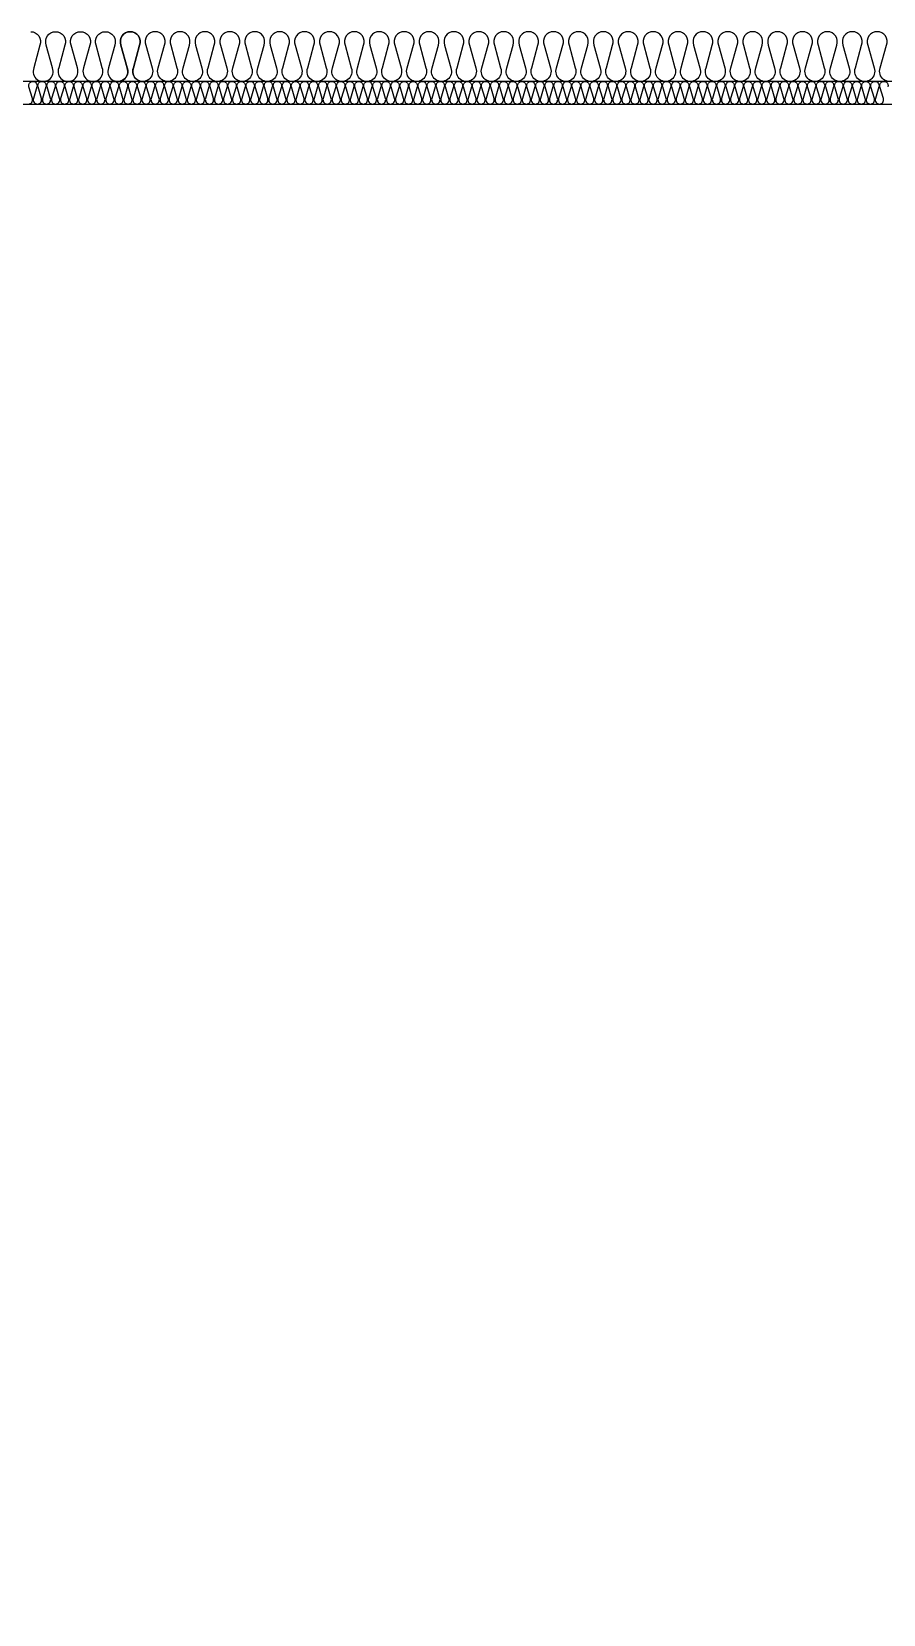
# Model space of a CAD drawing. Header units: millimetres. Extents: x 19868 to 801382, y -4805 to 85279.
# Drawn here: x 339925 to 341807, y 76932 to 80429 of the extents above; entities that cross this region are included whole.
import ezdxf

# ---------------------------------------------------------------- set-up
doc = ezdxf.new("R2010")
doc.units = ezdxf.units.MM
doc.header["$LTSCALE"] = 250
doc.layers.add('ISL', color=251, linetype='Continuous')

msp = doc.modelspace()

# ---------------------------------------------------------------- linework, layer by layer
at = {"layer": 'ISL', "elevation": 0}
for points in [[(339923.2, 80428.9, -0.524856), (339943.8, 80399.1), (339930.1, 80348.7, 1.449198), (339971.3, 80348.7), (339957.6, 80399.1, -0.524856), (339978.2, 80428.9, -0.524856), (339998.8, 80399.1), (339985.1, 80348.7, 1.449198), (340026.3, 80348.7), (340012.6, 80399.1, -0.524856), (340033.2, 80428.9, -0.524856), (340053.8, 80399.1), (340040.1, 80348.7, 1.449198), (340081.3, 80348.7), (340067.6, 80399.1, -0.524856), (340088.2, 80428.9, -0.524856), (340108.8, 80399.1), (340095.1, 80348.7, 1.449198), (340136.3, 80348.7), (340122.6, 80399.1, -0.524856), (340143.2, 80428.9, -0.524856), (340163.8, 80399.1), (340150.1, 80348.7, 0.524933), (340170.7, 80318.9, 0.524933)], [(341841.3, 80348.7, -1.449198), (341800.1, 80348.7), (341813.8, 80399.1, 0.524856), (341793.2, 80428.9, 0.524856), (341772.6, 80399.1), (341786.3, 80348.7, -1.449198), (341745.1, 80348.7), (341758.8, 80399.1, 0.524856), (341738.2, 80428.9, 0.524856), (341717.6, 80399.1), (341731.3, 80348.7, -1.449198), (341690.1, 80348.7), (341703.8, 80399.1, 0.524856), (341683.2, 80428.9, 0.524856), (341662.6, 80399.1), (341676.3, 80348.7, -1.449198), (341635.1, 80348.7), (341648.8, 80399.1, 0.524856), (341628.2, 80428.9, 0.524856), (341607.6, 80399.1), (341621.3, 80348.7, -1.449198), (341580.1, 80348.7), (341593.8, 80399.1, 0.524856), (341573.2, 80428.9, 0.524856), (341552.6, 80399.1), (341566.3, 80348.7, -1.449198), (341525.1, 80348.7), (341538.8, 80399.1, 0.524856), (341518.2, 80428.9, 0.524856), (341497.6, 80399.1), (341511.3, 80348.7, -1.449198), (341470.1, 80348.7), (341483.8, 80399.1, 0.524856), (341463.2, 80428.9, 0.524856), (341442.6, 80399.1), (341456.3, 80348.7, -1.449198), (341415.1, 80348.7), (341428.8, 80399.1, 0.524856), (341408.2, 80428.9, 0.524856), (341387.6, 80399.1), (341401.3, 80348.7, -1.449198), (341360.1, 80348.7), (341373.8, 80399.1, 0.524856), (341353.2, 80428.9, 0.524856), (341332.6, 80399.1), (341346.3, 80348.7, -1.449198), (341305.1, 80348.7), (341318.8, 80399.1, 0.524856), (341298.2, 80428.9, 0.524856), (341277.6, 80399.1), (341291.3, 80348.7, -1.449198), (341250.1, 80348.7), (341263.8, 80399.1, 0.524856), (341243.2, 80428.9, 0.524856), (341222.6, 80399.1), (341236.3, 80348.7, -1.449198), (341195.1, 80348.7), (341208.8, 80399.1, 0.524856), (341188.2, 80428.9, 0.524856), (341167.6, 80399.1), (341181.3, 80348.7, -1.449198), (341140.1, 80348.7), (341153.8, 80399.1, 0.524856), (341133.2, 80428.9, 0.524856), (341112.6, 80399.1), (341126.3, 80348.7, -1.449198), (341085.1, 80348.7), (341098.8, 80399.1, 0.524856), (341078.2, 80428.9, 0.524856), (341057.6, 80399.1), (341071.3, 80348.7, -1.449198), (341030.1, 80348.7), (341043.8, 80399.1, 0.524856), (341023.2, 80428.9, 0.524856), (341002.6, 80399.1), (341016.3, 80348.7, -1.449198), (340975.1, 80348.7), (340988.8, 80399.1, 0.524856), (340968.2, 80428.9, 0.524856), (340947.6, 80399.1), (340961.3, 80348.7, -1.449198), (340920.1, 80348.7), (340933.8, 80399.1, 0.524856), (340913.2, 80428.9, 0.524856), (340892.6, 80399.1), (340906.3, 80348.7, -1.449198), (340865.1, 80348.7), (340878.8, 80399.1, 0.524856), (340858.2, 80428.9, 0.524856), (340837.6, 80399.1), (340851.3, 80348.7, -1.449198), (340810.1, 80348.7), (340823.8, 80399.1, 0.524856), (340803.2, 80428.9, 0.524856), (340782.6, 80399.1), (340796.3, 80348.7, -1.449198), (340755.1, 80348.7), (340768.8, 80399.1, 0.524856), (340748.2, 80428.9, 0.524856), (340727.6, 80399.1), (340741.3, 80348.7, -1.449198), (340700.1, 80348.7), (340713.8, 80399.1, 0.524856), (340693.2, 80428.9, 0.524856), (340672.6, 80399.1), (340686.3, 80348.7, -1.449198), (340645.1, 80348.7), (340658.8, 80399.1, 0.524856), (340638.2, 80428.9, 0.524856), (340617.6, 80399.1), (340631.3, 80348.7, -1.449198), (340590.1, 80348.7), (340603.8, 80399.1, 0.524856), (340583.2, 80428.9, 0.524856), (340562.6, 80399.1), (340576.3, 80348.7, -1.449198), (340535.1, 80348.7), (340548.8, 80399.1, 0.524856), (340528.2, 80428.9, 0.524856), (340507.6, 80399.1), (340521.3, 80348.7, -1.449198), (340480.1, 80348.7), (340493.8, 80399.1, 0.524856), (340473.2, 80428.9, 0.524856), (340452.6, 80399.1), (340466.3, 80348.7, -1.449198), (340425.1, 80348.7), (340438.8, 80399.1, 0.524856), (340418.2, 80428.9, 0.524856), (340397.6, 80399.1), (340411.3, 80348.7, -1.449198), (340370.1, 80348.7), (340383.8, 80399.1, 0.524856), (340363.2, 80428.9, 0.524856), (340342.6, 80399.1), (340356.3, 80348.7, -1.449198), (340315.1, 80348.7), (340328.8, 80399.1, 0.524856), (340308.2, 80428.9, 0.524856), (340287.6, 80399.1), (340301.3, 80348.7, -1.449198), (340260.1, 80348.7), (340273.8, 80399.1, 0.524856), (340253.2, 80428.9, 0.524856), (340232.6, 80399.1), (340246.3, 80348.7, -1.449198), (340205.1, 80348.7), (340218.8, 80399.1, 0.524856), (340198.2, 80428.9, 0.524856), (340177.6, 80399.1), (340191.3, 80348.7, -1.449198), (340150.1, 80348.7), (340163.8, 80399.1, 0.524856), (340143.2, 80428.9, 0.524856), (340122.6, 80399.1), (340136.3, 80348.7, -0.524933), (340115.7, 80318.9)], [(339918.2, 80268.9, 0.509267), (339927, 80281.1), (339919.4, 80306.8, -1.372593), (339937, 80306.8), (339929.4, 80281.1, 0.509267), (339938.2, 80268.9, 0.509267), (339947, 80281.1), (339939.4, 80306.8, -1.372593), (339957, 80306.8), (339949.4, 80281.1, 0.509267), (339958.2, 80268.9, 0.509267), (339967, 80281.1), (339959.4, 80306.8, -1.372593), (339977, 80306.8), (339969.4, 80281.1, 0.509267), (339978.2, 80268.9, 0.509267), (339987, 80281.1), (339979.4, 80306.8, -1.372593), (339997, 80306.8), (339989.4, 80281.1, 0.509267), (339998.2, 80268.9, 0.509267), (340007, 80281.1), (339999.4, 80306.8, -1.372593), (340017, 80306.8), (340009.4, 80281.1, 0.509267), (340018.2, 80268.9, 0.509267), (340027, 80281.1), (340019.4, 80306.8, -1.372593), (340037, 80306.8), (340029.4, 80281.1, 0.509267), (340038.2, 80268.9, 0.509267), (340047, 80281.1), (340039.4, 80306.8, -1.372593), (340057, 80306.8), (340049.4, 80281.1, 0.509267), (340058.2, 80268.9, 0.509267), (340067, 80281.1), (340059.4, 80306.8, -1.372593), (340077, 80306.8), (340069.4, 80281.1, 0.509267), (340078.2, 80268.9, 0.509267), (340087, 80281.1), (340079.4, 80306.8, -1.372593), (340097, 80306.8), (340089.4, 80281.1, 0.509267), (340098.2, 80268.9, 0.509267), (340107, 80281.1), (340099.4, 80306.8, -1.372593), (340117, 80306.8), (340109.4, 80281.1, 0.509267), (340118.2, 80268.9, 0.509267), (340127, 80281.1), (340119.4, 80306.8, -1.372593), (340137, 80306.8), (340129.4, 80281.1, 0.509267), (340138.2, 80268.9, 0.509267), (340147, 80281.1), (340139.4, 80306.8, -1.372593), (340157, 80306.8), (340149.4, 80281.1, 0.509267), (340158.2, 80268.9, 0.509267), (340167, 80281.1), (340159.4, 80306.8, -1.372593), (340177, 80306.8), (340169.4, 80281.1, 0.509267), (340178.2, 80268.9, 0.509267), (340187, 80281.1), (340179.4, 80306.8, -1.372593), (340197, 80306.8), (340189.4, 80281.1, 0.509267), (340198.2, 80268.9, 0.509267), (340207, 80281.1), (340199.4, 80306.8, -1.372593), (340217, 80306.8), (340209.4, 80281.1, 0.509267), (340218.2, 80268.9, 0.509267), (340227, 80281.1), (340219.4, 80306.8, -1.372593), (340237, 80306.8), (340229.4, 80281.1, 0.509267), (340238.2, 80268.9, 0.509267), (340247, 80281.1), (340239.4, 80306.8, -1.372593), (340257, 80306.8), (340249.4, 80281.1, 0.509267), (340258.2, 80268.9, 0.509267), (340267, 80281.1), (340259.4, 80306.8, -1.372593), (340277, 80306.8), (340269.4, 80281.1, 0.509267), (340278.2, 80268.9, 0.509267), (340287, 80281.1), (340279.4, 80306.8, -1.372593), (340297, 80306.8), (340289.4, 80281.1, 0.509267), (340298.2, 80268.9, 0.509267), (340307, 80281.1), (340299.4, 80306.8, -1.372593), (340317, 80306.8), (340309.4, 80281.1, 0.509267), (340318.2, 80268.9, 0.509267), (340327, 80281.1), (340319.4, 80306.8, -1.372593), (340337, 80306.8), (340329.4, 80281.1, 0.509267), (340338.2, 80268.9, 0.509267), (340347, 80281.1), (340339.4, 80306.8, -1.372593), (340357, 80306.8), (340349.4, 80281.1, 0.509267), (340358.2, 80268.9, 0.509267), (340367, 80281.1), (340359.4, 80306.8, -1.372593), (340377, 80306.8), (340369.4, 80281.1, 0.509267), (340378.2, 80268.9, 0.509267), (340387, 80281.1), (340379.4, 80306.8, -1.372593), (340397, 80306.8), (340389.4, 80281.1, 0.509267), (340398.2, 80268.9, 0.509267), (340407, 80281.1), (340399.4, 80306.8, -1.372593), (340417, 80306.8), (340409.4, 80281.1, 0.509267), (340418.2, 80268.9, 0.509267), (340427, 80281.1), (340419.4, 80306.8, -1.372593), (340437, 80306.8), (340429.4, 80281.1, 0.509267), (340438.2, 80268.9, 0.509267), (340447, 80281.1), (340439.4, 80306.8, -1.372593), (340457, 80306.8), (340449.4, 80281.1, 0.509267), (340458.2, 80268.9, 0.509267), (340467, 80281.1), (340459.4, 80306.8, -1.372593), (340477, 80306.8), (340469.4, 80281.1, 0.509267), (340478.2, 80268.9, 0.509267), (340487, 80281.1), (340479.4, 80306.8, -1.372593), (340497, 80306.8), (340489.4, 80281.1, 0.509267), (340498.2, 80268.9, 0.509267), (340507, 80281.1), (340499.4, 80306.8, -1.372593), (340517, 80306.8), (340509.4, 80281.1, 0.509267), (340518.2, 80268.9, 0.509267), (340527, 80281.1), (340519.4, 80306.8, -1.372593), (340537, 80306.8), (340529.4, 80281.1, 0.509267), (340538.2, 80268.9, 0.509267), (340547, 80281.1), (340539.4, 80306.8, -1.372593), (340557, 80306.8), (340549.4, 80281.1, 0.509267), (340558.2, 80268.9, 0.509267), (340567, 80281.1), (340559.4, 80306.8, -1.372593), (340577, 80306.8), (340569.4, 80281.1, 0.509267), (340578.2, 80268.9, 0.509267), (340587, 80281.1), (340579.4, 80306.8, -1.372593), (340597, 80306.8), (340589.4, 80281.1, 0.509267), (340598.2, 80268.9, 0.509267), (340607, 80281.1), (340599.4, 80306.8, -1.372593), (340617, 80306.8), (340609.4, 80281.1, 0.509267), (340618.2, 80268.9, 0.509267), (340627, 80281.1), (340619.4, 80306.8, -1.372593), (340637, 80306.8), (340629.4, 80281.1, 0.509267), (340638.2, 80268.9, 0.509267), (340647, 80281.1), (340639.4, 80306.8, -1.372593), (340657, 80306.8), (340649.4, 80281.1, 0.509267), (340658.2, 80268.9, 0.509267), (340667, 80281.1), (340659.4, 80306.8, -1.372593), (340677, 80306.8), (340669.4, 80281.1, 0.509267), (340678.2, 80268.9, 0.509267), (340687, 80281.1), (340679.4, 80306.8, -1.372593), (340697, 80306.8), (340689.4, 80281.1, 0.509267), (340698.2, 80268.9, 0.509267), (340707, 80281.1), (340699.4, 80306.8, -1.372593), (340717, 80306.8), (340709.4, 80281.1, 0.509267), (340718.2, 80268.9, 0.509267), (340727, 80281.1), (340719.4, 80306.8, -1.372593), (340737, 80306.8), (340729.4, 80281.1, 0.509267), (340738.2, 80268.9, 0.509267), (340747, 80281.1), (340739.4, 80306.8, -1.372593), (340757, 80306.8), (340749.4, 80281.1, 0.509267), (340758.2, 80268.9, 0.509267), (340767, 80281.1), (340759.4, 80306.8, -1.372593), (340777, 80306.8), (340769.4, 80281.1, 0.509267), (340778.2, 80268.9, 0.509267), (340787, 80281.1), (340779.4, 80306.8, -1.372593), (340797, 80306.8), (340789.4, 80281.1, 0.509267), (340798.2, 80268.9, 0.509267), (340807, 80281.1), (340799.4, 80306.8, -1.372593), (340817, 80306.8), (340809.4, 80281.1, 0.509267), (340818.2, 80268.9, 0.509267), (340827, 80281.1), (340819.4, 80306.8, -1.372593), (340837, 80306.8), (340829.4, 80281.1, 0.509267), (340838.2, 80268.9, 0.509267), (340847, 80281.1), (340839.4, 80306.8, -1.372593), (340857, 80306.8), (340849.4, 80281.1, 0.509267), (340858.2, 80268.9, 0.509267), (340867, 80281.1), (340859.4, 80306.8, -1.372593), (340877, 80306.8), (340869.4, 80281.1, 0.509267), (340878.2, 80268.9, 0.509267), (340887, 80281.1), (340879.4, 80306.8, -1.372593), (340897, 80306.8), (340889.4, 80281.1, 0.509267), (340898.2, 80268.9, 0.509267), (340907, 80281.1), (340899.4, 80306.8, -1.372593), (340917, 80306.8), (340909.4, 80281.1, 0.509267), (340918.2, 80268.9, 0.509267), (340927, 80281.1), (340919.4, 80306.8, -1.372593), (340937, 80306.8), (340929.4, 80281.1, 0.509267), (340938.2, 80268.9, 0.509267), (340947, 80281.1), (340939.4, 80306.8, -1.372593), (340957, 80306.8), (340949.4, 80281.1, 0.509267), (340958.2, 80268.9, 0.509267), (340967, 80281.1), (340959.4, 80306.8, -1.372593), (340977, 80306.8), (340969.4, 80281.1, 0.509267), (340978.2, 80268.9, 0.509267), (340987, 80281.1), (340979.4, 80306.8, -1.372593), (340997, 80306.8), (340989.4, 80281.1, 0.509267), (340998.2, 80268.9, 0.509267), (341007, 80281.1), (340999.4, 80306.8, -1.372593), (341017, 80306.8), (341009.4, 80281.1, 0.509267), (341018.2, 80268.9, 0.509267), (341027, 80281.1), (341019.4, 80306.8, -1.372593), (341037, 80306.8), (341029.4, 80281.1, 0.509267), (341038.2, 80268.9, 0.509267), (341047, 80281.1), (341039.4, 80306.8, -1.372593), (341057, 80306.8), (341049.4, 80281.1, 0.509267), (341058.2, 80268.9, 0.509267), (341067, 80281.1), (341059.4, 80306.8, -1.372593), (341077, 80306.8), (341069.4, 80281.1, 0.509267), (341078.2, 80268.9, 0.509267), (341087, 80281.1), (341079.4, 80306.8, -1.372593), (341097, 80306.8), (341089.4, 80281.1, 0.509267), (341098.2, 80268.9, 0.509267), (341107, 80281.1), (341099.4, 80306.8, -1.372593), (341117, 80306.8), (341109.4, 80281.1, 0.509267), (341118.2, 80268.9, 0.509267), (341127, 80281.1), (341119.4, 80306.8, -1.372593), (341137, 80306.8), (341129.4, 80281.1, 0.509267), (341138.2, 80268.9, 0.509267), (341147, 80281.1), (341139.4, 80306.8, -1.372593), (341157, 80306.8), (341149.4, 80281.1, 0.509267), (341158.2, 80268.9, 0.509267), (341167, 80281.1), (341159.4, 80306.8, -1.372593), (341177, 80306.8), (341169.4, 80281.1, 0.509267), (341178.2, 80268.9, 0.509267), (341187, 80281.1), (341179.4, 80306.8, -1.372593), (341197, 80306.8), (341189.4, 80281.1, 0.509267), (341198.2, 80268.9, 0.509267), (341207, 80281.1), (341199.4, 80306.8, -1.372593), (341217, 80306.8), (341209.4, 80281.1, 0.509267), (341218.2, 80268.9, 0.509267), (341227, 80281.1), (341219.4, 80306.8, -1.372593), (341237, 80306.8), (341229.4, 80281.1, 0.509267), (341238.2, 80268.9, 0.509267), (341247, 80281.1), (341239.4, 80306.8, -1.372593), (341257, 80306.8), (341249.4, 80281.1, 0.509267), (341258.2, 80268.9, 0.509267), (341267, 80281.1), (341259.4, 80306.8, -1.372593), (341277, 80306.8), (341269.4, 80281.1, 0.509267), (341278.2, 80268.9, 0.509267), (341287, 80281.1), (341279.4, 80306.8, -1.372593), (341297, 80306.8), (341289.4, 80281.1, 0.509267), (341298.2, 80268.9, 0.509267), (341307, 80281.1), (341299.4, 80306.8, -1.372593), (341317, 80306.8), (341309.4, 80281.1, 0.509267), (341318.2, 80268.9, 0.509267), (341327, 80281.1), (341319.4, 80306.8, -1.372593), (341337, 80306.8), (341329.4, 80281.1, 0.509267), (341338.2, 80268.9, 0.509267), (341347, 80281.1), (341339.4, 80306.8, -1.372593), (341357, 80306.8), (341349.4, 80281.1, 0.509267), (341358.2, 80268.9, 0.509267), (341367, 80281.1), (341359.4, 80306.8, -1.372593), (341377, 80306.8), (341369.4, 80281.1, 0.509267), (341378.2, 80268.9, 0.509267), (341387, 80281.1), (341379.4, 80306.8, -1.372593), (341397, 80306.8), (341389.4, 80281.1, 0.509267), (341398.2, 80268.9, 0.509267), (341407, 80281.1), (341399.4, 80306.8, -1.372593), (341417, 80306.8), (341409.4, 80281.1, 0.509267), (341418.2, 80268.9, 0.509267), (341427, 80281.1), (341419.4, 80306.8, -1.372593), (341437, 80306.8), (341429.4, 80281.1, 0.509267), (341438.2, 80268.9, 0.509267), (341447, 80281.1), (341439.4, 80306.8, -1.372593), (341457, 80306.8), (341449.4, 80281.1, 0.509267), (341458.2, 80268.9, 0.509267), (341467, 80281.1), (341459.4, 80306.8, -1.372593), (341477, 80306.8), (341469.4, 80281.1, 0.509267), (341478.2, 80268.9, 0.509267), (341487, 80281.1), (341479.4, 80306.8, -1.372593), (341497, 80306.8), (341489.4, 80281.1, 0.509267), (341498.2, 80268.9, 0.509267), (341507, 80281.1), (341499.4, 80306.8, -1.372593), (341517, 80306.8), (341509.4, 80281.1, 0.509267), (341518.2, 80268.9, 0.509267), (341527, 80281.1), (341519.4, 80306.8, -1.372593), (341537, 80306.8), (341529.4, 80281.1, 0.509267), (341538.2, 80268.9, 0.509267), (341547, 80281.1), (341539.4, 80306.8, -1.372593), (341557, 80306.8), (341549.4, 80281.1, 0.509267), (341558.2, 80268.9, 0.509267), (341567, 80281.1), (341559.4, 80306.8, -1.372593), (341577, 80306.8), (341569.4, 80281.1, 0.509267), (341578.2, 80268.9, 0.509267), (341587, 80281.1), (341579.4, 80306.8, -1.372593), (341597, 80306.8), (341589.4, 80281.1, 0.509267), (341598.2, 80268.9, 0.509267), (341607, 80281.1), (341599.4, 80306.8, -1.372593), (341617, 80306.8), (341609.4, 80281.1, 0.509267), (341618.2, 80268.9, 0.509267), (341627, 80281.1), (341619.4, 80306.8, -1.372593), (341637, 80306.8), (341629.4, 80281.1, 0.509267), (341638.2, 80268.9, 0.509267), (341647, 80281.1), (341639.4, 80306.8, -1.372593), (341657, 80306.8), (341649.4, 80281.1, 0.509267), (341658.2, 80268.9, 0.509267), (341667, 80281.1), (341659.4, 80306.8, -1.372593), (341677, 80306.8), (341669.4, 80281.1, 0.509267), (341678.2, 80268.9, 0.509267), (341687, 80281.1), (341679.4, 80306.8, -1.372593), (341697, 80306.8), (341689.4, 80281.1, 0.509267), (341698.2, 80268.9, 0.509267), (341707, 80281.1), (341699.4, 80306.8, -1.372593), (341717, 80306.8), (341709.4, 80281.1, 0.509267), (341718.2, 80268.9, 0.509267), (341727, 80281.1), (341719.4, 80306.8, -1.372593), (341737, 80306.8), (341729.4, 80281.1, 0.509267), (341738.2, 80268.9, 0.509267), (341747, 80281.1), (341739.4, 80306.8, -1.372593), (341757, 80306.8), (341749.4, 80281.1, 0.509267), (341758.2, 80268.9, 0.509267), (341767, 80281.1), (341759.4, 80306.8, -1.372593), (341777, 80306.8), (341769.4, 80281.1, 0.509267), (341778.2, 80268.9, 0.509267), (341787, 80281.1), (341779.4, 80306.8, -1.372593), (341797, 80306.8), (341789.4, 80281.1, 0.509267), (341798.2, 80268.9, 0.509267), (341807, 80281.1), (341799.4, 80306.8, -1.372593), (341817, 80306.8)]]:
    msp.add_lwpolyline(points, format="xyb", dxfattribs=at)
for points in [[(343688.2, 79568.9), (343178.2, 79568.9), (343178.2, 80318.9), (333348.2, 80318.9), (333348.2, 79568.9), (332428.2, 79568.9), (332428.2, 80318.9), (328898.2, 80318.9), (328898.2, 79568.9), (328388.2, 79568.9)], [(331923.2, 75278.9), (331973.2, 75278.9), (331973.2, 80268.9), (332378.2, 80268.9), (332378.2, 79518.9), (333398.2, 79518.9), (333398.2, 80268.9), (343128.2, 80268.9), (343128.2, 79518.9), (343638.2, 79518.9), (343638.2, 75278.9), (343688.2, 75278.9)]]:
    msp.add_lwpolyline(points, dxfattribs=at)

doc.saveas('drawing.dxf')
